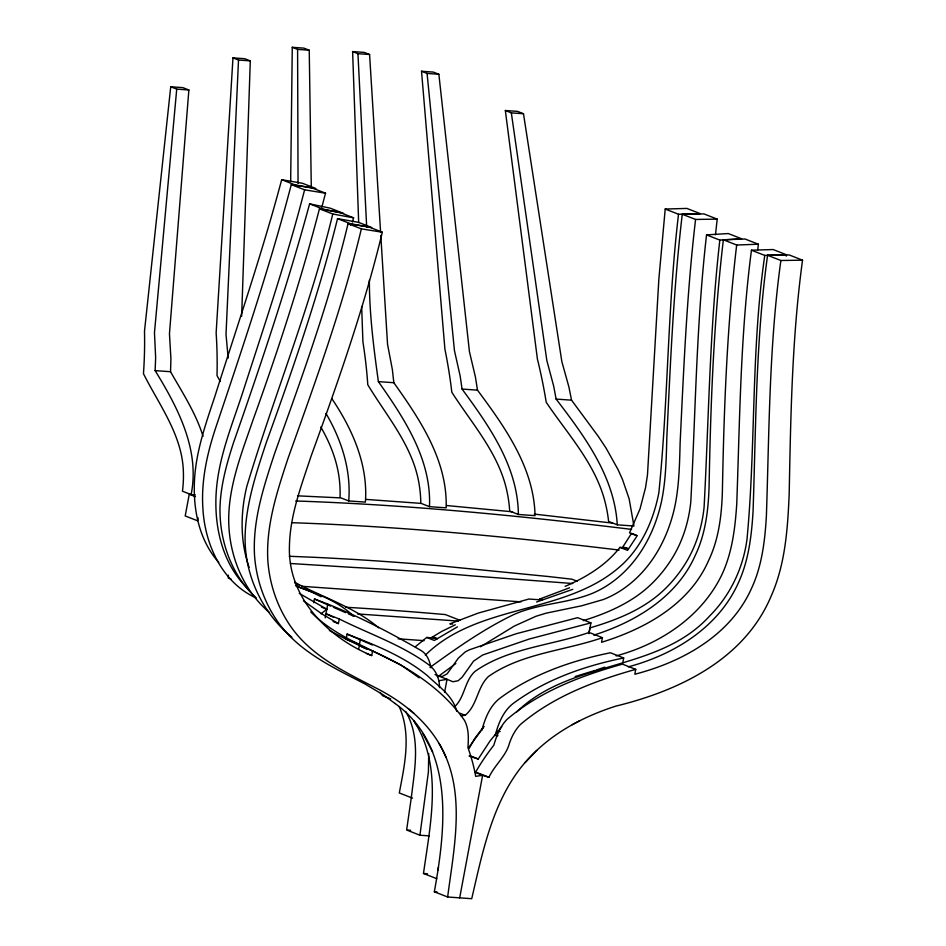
<?xml version="1.0" encoding="UTF-8"?>
<svg xmlns="http://www.w3.org/2000/svg" width="946" height="946" viewBox="0 0 946 946"><rect width="100%" height="100%" fill="white"/><g stroke="black" fill="none" stroke-linecap="round" stroke-linejoin="round"><path stroke-width="1.42" d="M228.364 575.156L228.341 578.065L231.037 579.118M290.659 181.644L292.267 47.3L303.903 48.128L309.236 50.221L311.293 187.296M203.047 436.307C195.857 413.13 182.424 392.649 170.54 371.719L170.919 358.771L169.464 333.737L188.869 89.988L182.874 87.635L170.729 86.772L144.49 331.242A322.255 200.481 -74.2 0 1 143.461 373.694C159.425 405.432 182.897 435.976 183.406 473.012A80.576 50.126 -74.2 0 1 182.448 491.199L191.116 494.592L195.278 494.888M241.656 316.271L250.3 60.875L244.766 58.711L232.976 57.872L216.137 332.98A318.648 196.993 -78.5 0 1 217.012 375.574L220.217 381.415M331.786 398.55C352.314 428.928 368.219 464.675 365.393 502.125L348.719 500.931C351.273 470.186 341.471 439.713 325.956 413.461M191.116 494.592C200.138 449.87 177.777 407.478 155.12 370.619L155.641 357.683L154.47 332.673L176.725 89.125L170.729 86.772M232.976 57.872L238.51 60.036L226.011 334.399L228.175 358.073M706.532 234.892L719.835 240.107L741.593 238.759L728.29 233.544L706.532 234.892C696.386 323.603 695.523 412.929 690.793 501.959C688.593 523.375 681.699 544.352 669.579 562.231A113.792 88.924 -68.6 0 1 640.856 593.083C623.745 606.008 603.702 614.332 583.339 620.611M719.835 240.107C709.689 328.806 708.826 418.144 704.096 507.174C701.897 528.589 695.003 549.567 682.882 567.446A113.792 88.924 -68.6 0 1 654.159 598.286C635.192 612.677 612.63 621.203 589.985 627.884L588.873 633.654L590.919 622.87L577.616 617.667L516.161 633.749L469.334 649.819L465.184 651.96L458.302 658.203L447.186 673.777L442.35 676.449L436.662 675.716M665.215 209.042L678.519 214.257L700.206 213.642L686.891 208.427L665.215 209.042L658.854 279.224L647.49 474.786L645.539 487.639L640.016 508.948L629.516 532.846L637.131 535.826L627.553 550.371L619.937 547.391C605.901 565.389 585.858 577.498 565.129 586.366M678.519 214.257C667.533 306.764 668.278 400.3 658.842 492.854C653.757 518.952 642.76 544.754 623.414 563.485C568.274 615.669 479.575 601.881 425.345 655.129M757.746 249.839L758.373 244.222L745.058 239.007L723.371 239.799C713.651 321.77 710.623 404.32 709.074 486.788C708.318 510.19 705.515 534.1 695.239 555.432C676.91 597.092 635.558 621.865 593.781 635.144M723.371 239.799L736.674 245.014C726.954 326.973 723.927 409.523 722.377 492.003C721.621 515.404 718.818 539.303 708.542 560.647C689.409 604.352 645.184 628.83 601.561 642.275L602.425 637.663L589.122 632.448C551.613 645.562 508.215 647.915 475.081 671.353C464.533 680.753 464.935 696.954 454.896 706.508M715.483 234.762L717.21 219.117L703.907 213.902L682.267 214.245C673.528 288.329 670.43 362.945 666.835 437.419C666.244 458.928 665.901 480.627 661.431 501.77C654.786 532.042 639.425 561.238 614.522 580.359A107.56 84.052 -68.6 0 1 589.76 594.395C564.656 603.832 536.867 603.761 512.401 615.207C483.099 629.492 456.291 648.377 429.957 667.45M682.267 214.245L695.57 219.448C686.831 293.544 683.745 368.16 680.139 442.633C679.547 464.143 679.204 485.83 674.735 506.973C668.101 537.257 652.728 566.453 627.825 585.574A107.56 84.052 -68.6 0 1 603.075 599.61L581.648 605.795L546.09 613.174L536.004 616.26L514.364 626.039L480.473 646.78M786.268 256.153L786.445 254.758L773.142 249.543L751.455 250.205C740.411 334.364 739.819 419.315 736.745 503.993C735.125 528.282 732.169 553.126 721.562 575.345C701.329 616.958 659.835 644.155 616.094 655.909M751.455 250.205L764.77 255.42C751.006 349.417 755.913 444.762 747.021 539.066C743.237 567.884 730.312 595.318 709.689 615.929C658.558 672.322 570.521 659.409 516.847 711.841M395.038 703.446C455.239 747.092 445.803 827.88 434.344 891.782L447.647 896.997L471.723 898.7C483.914 846.292 495.018 788.657 536.595 750.58C558.861 729.52 586.792 715.472 615.775 706.142C678.873 690.734 744.289 659.717 771.025 596.406C785.393 564.265 787.699 528.507 789.189 493.812C790.726 415.814 791.979 337.58 802.539 260.174L789.224 254.959L767.584 255.29C755.795 340.04 755.937 425.735 753.075 511.065C751.597 535.625 748.688 560.706 738.187 583.244C718.144 627.576 673.871 654.644 628.321 666.847M767.584 255.29L780.888 260.505C769.098 345.243 769.252 430.938 766.378 516.28C764.912 540.828 761.991 565.921 751.491 588.459C730.489 635.345 682.61 661.881 634.825 674.238L635.736 669.354L622.433 664.139C581.388 675.633 539.847 691.325 507.068 719.338C500.067 726.386 496.603 735.893 493.812 745.212C487.178 753.749 481.029 762.677 475.672 772.078L488.976 777.281C494.522 765.16 505.98 756.303 509.421 743.331C511.798 736.414 515.239 729.827 520.371 724.541C553.162 696.54 594.691 680.848 635.736 669.354M429.295 835.886L419.929 835.223L428.408 771.877L428.727 753.572M447.647 896.997C454.139 846.481 466.816 790.076 439.015 743.414M436.792 878.692L423.489 873.477C430.406 823.694 443.343 766.142 413.78 720.757L416.843 725.665M438.057 869.977L438.471 867.08M198.152 517.911L197.608 520.808L185.203 515.948L189.259 494.238L195.467 496.662M313.741 602.744L314.45 598.984C351.746 612.677 387.009 630.828 421.313 650.671C427.32 654.36 429.744 661.242 430.986 667.817M325.199 617.844L327.754 604.198M333.087 621.51L338.408 623.603L339.271 618.98L325.968 613.777L333.725 617.348M346.378 637.935L347.099 634.08C375.195 645.042 403.954 656.299 427.462 675.716C438.365 686.205 452.909 695.665 456.693 711.274M358.652 649.133L359.326 645.468C399.366 661.49 439.535 684.514 464.604 720.592C468.968 728.905 468.577 738.554 467.939 747.647C471.285 756.989 473.97 766.567 475.684 776.347L482.614 775.318L488.976 777.281M360.402 639.283L359.433 644.439L401.057 665.05L419.173 677.833M366.398 653.473L371.719 655.566L372.641 650.682M444.585 692.33L447.032 679.299L435.054 674.604M459.685 897.849L482.614 775.318L474.632 772.184M622.716 663.122L623.674 657.967L610.371 652.764C571.455 660.686 533 674.013 500.706 697.651C490.04 705.373 485.192 718.038 481.845 730.277M337.533 218.632L350.836 223.847L371.707 227.525L358.404 222.31L337.533 218.632C318.672 294.691 292.953 368.81 266.334 442.432C256.307 472.704 245.96 503.627 245.12 535.803C244.163 574.388 262.077 612.783 291.876 637.226M350.493 225.231L350.836 223.847M371.719 655.566C327.493 637.261 287.738 597.375 289.429 546.575C289.925 515.298 301.336 485.617 311.033 456.303C337.781 382.622 363.926 308.502 382.314 232.219L369.011 227.005L348.057 223.646C329.374 301.833 301.809 377.466 274.754 453.039C263.887 486.055 252.523 520.229 254.533 555.479C256.283 579.579 264.442 603.252 278.585 622.906C299.882 652.302 333.903 667.852 365.191 684.088L383.52 695.026L395.168 703.564M348.057 223.646L361.36 228.861C342.689 307.036 315.113 382.669 288.057 458.242C277.19 491.27 265.826 525.444 267.836 560.694C269.586 584.794 277.757 608.467 291.888 628.109C313.185 657.505 347.206 673.067 378.495 689.303C407.087 704.273 433.185 726.634 445.873 756.977M352.456 222.026L353.591 217.817L340.276 212.614L319.441 208.794C300.994 280.264 278.065 350.493 253.043 419.906C242.401 451.017 229.772 482.448 228.755 515.759C227.785 551.861 241.585 588.968 269.551 612.594M319.441 208.794L332.755 214.009C310.489 306.811 274.163 395.322 246.788 486.504C240.343 513.004 240.071 541.443 249.117 567.364M321.829 207.186L325.53 193.197L312.227 187.982L291.285 184.624C269.835 266.867 242.673 347.489 215.617 428.018C207.068 453.844 201.06 480.97 202.882 508.333C204.774 543.985 221.778 582.121 255.657 597.766M291.285 184.624L304.588 189.827C286.898 259.109 263.863 326.867 241.94 394.884C231.782 425.617 219.318 456.232 216.48 488.798C213.418 524.261 221.47 563.118 247.84 588.66M281.683 179.669L294.986 184.884L315.869 188.526L302.566 183.311L281.683 179.669C262.255 252.807 237.73 324.443 214.825 396.528C205.968 423.11 196.472 449.989 194.616 478.179C192.688 507.789 198.554 539.622 218.751 562.421M309.614 203.839L322.917 209.042L343.599 213.406L330.296 208.191L309.614 203.839C287.75 284.699 260.978 364.092 233.355 443.142C226.461 464.557 220.3 486.575 219.969 509.232C219.862 541.881 231.735 575.452 256.082 597.848M469.181 748.404L474.703 738.507L483.193 727.474M469.098 755.972L478.238 759.011L489.957 741.049L501.782 726.67M468.637 747.647L484.139 726.433M461.092 715.744L465.172 715.294C477.434 705.243 477.068 687.34 488.384 676.567C521.518 653.118 564.916 650.777 602.425 637.663M525.16 762.606L536.843 750.355M415.235 646.839L426.705 637.45L436.792 638.172M321.061 613.788L326.808 609.212L299.243 593.379M437.596 676.922L455.842 663.524M436.922 639.177L432.038 637.273L441.758 631.384L455.274 624.821M572.365 724.624L579.555 720.817M457.462 626.855L434.32 640.442L426.705 637.45M569.539 587.797L539.279 599.196L542.2 599.409M572.756 589.346L536.571 602.011M596.37 670.005L604.671 667.167M595.188 670.383L575.192 676.52M590.919 622.87L529.464 638.964L482.637 655.022L473.568 661.124L462.168 677.182L458.112 680.742L452.945 681.759L447.032 679.299L438.991 680.73M623.674 657.967C584.758 665.901 546.315 679.216 514.009 702.866C503.343 710.588 498.495 723.252 495.148 735.48L497.963 735.681M736.674 245.014L758.373 244.222M764.77 255.42L786.445 254.758M695.57 219.448L717.21 219.117M780.888 260.505L802.539 260.174M289.31 556.272L314.356 557.312A986.915 145.873 10.6 0 1 438.258 565.661L548.313 576.516L571.881 579.189L577.214 581.282M295.731 500.978C408.057 504.786 520.028 515.724 631.538 529.382M291.664 522.689C401.187 526.402 510.379 536.902 619.133 550.064M297.482 495.834L339.815 497.844M366.137 499.417L420.875 503.378M358.676 222.535L352.61 51.581L364.234 52.408L369.579 54.501L380.623 232.539M292.267 47.3L297.6 49.393L309.236 50.221M352.61 51.581L357.943 53.674L369.579 54.501M421.526 71.246L433.315 72.085L438.861 74.261L469.441 351.675L475.424 377.028L477.494 390.154C504.928 427.143 534.029 467.702 535.046 515.653L518.373 514.47L509.705 511.077A79.405 46.91 87.9 0 0 507.257 492.771C499.594 454.257 472.373 424.352 451.821 392.235A317.986 187.852 87.9 0 0 444.916 349.228L421.526 71.246L427.072 73.421L438.861 74.261M238.51 60.036L250.3 60.875M505.341 110.516L517.486 111.38L523.481 113.733L561.841 361.585L568.913 387.02L571.55 400.17L598.286 436.39L606.067 448.132L617.975 469.453L622.468 479.421L629.114 498.743L633.938 526.023L617.277 524.829L608.609 521.435A80.28 46.389 83.9 0 0 605.322 502.988C595.921 464.273 567.872 434.474 546.22 402.275A321.179 185.582 83.9 0 0 537.423 359.125L505.341 110.516L511.337 112.87L523.481 113.733M176.725 89.125L188.869 89.988M369.366 280.087C369.378 314.32 373.694 347.892 378.388 381.628L393.82 382.716C420.048 419.622 447.635 460.56 446.157 507.848L429.484 506.666L420.816 503.272A78.956 47.572 -87.6 0 0 419.255 485.062C413.449 446.843 387.151 416.808 367.793 384.774A316.354 190.607 -87.6 0 0 362.921 341.908L361.656 306.539M427.072 73.421L454.447 350.611L460.146 375.94L462.062 389.054L477.494 390.154M155.12 370.619L170.54 371.719M511.337 112.87L546.835 360.521L553.635 385.933L556.118 399.082L571.55 400.17M619.937 547.391L626.973 547.888M290.493 563.497L353.319 567.434A986.382 145.79 10.6 0 1 473.497 576.019L572.697 583.516M541.928 599.953L528.956 599.031L478.333 613.055L449.835 623.875L452.685 624.076M302.129 586.319L521.069 601.857M357.482 613.93L458.443 621.096M432.038 637.273L434.888 637.474M398.136 638.81L424.092 640.655M497.348 731.376L500.162 731.577M407.963 830.103L410.635 830.292M423.489 873.477L427.497 873.761M434.344 891.782L437.017 891.972M446.559 505.531L512.531 511.81M534.324 514.104L612.606 523.114M361.36 228.861L382.314 232.219M304.588 189.827L325.53 193.197M332.755 214.009L353.591 217.817M295.66 585.728L312.346 592.326L321.037 596.737M296.536 586.378C316.922 593.485 337.97 601.006 353.804 616.343M636.835 535.436L631.561 533.367L622.906 546.823L628.227 548.917M348.719 500.931L340.052 497.537A79.015 48.317 -83.2 0 0 339.33 479.386C337.166 460.797 330.13 443.095 320.777 426.989M460.075 620.351L445.318 614.569A986.193 145.767 10.6 0 0 345.692 607.249M321.486 607.119L326.808 609.212M329.397 630.497L346.13 639.224L359.433 644.439C341.79 635.996 324.62 625.933 310.761 611.944M459.851 713.213L465.172 715.294M390.663 698.881L382.681 695.759L380.044 692.448M470.245 755.889L478.238 759.011M412.586 798.152L399.283 792.949C404.711 764.675 411.534 734.131 399.165 706.544M419.929 835.223L406.626 830.009L411.321 797.549C414.667 769.145 421.053 737.62 405.668 711.416M347.099 634.08L372.369 644.995M314.45 598.984L330.686 606.102M333.394 607.297L345.574 612.63M348.282 613.824L353.698 616.201M339.271 618.98C369.46 634.104 402.346 645.018 429.59 665.393C436.295 670.749 439.606 679.181 439.523 687.624M304.435 588.294L309.72 590.742M346.13 639.224L367.474 649.323M359.326 645.468L365.783 648.649M294.62 582.239C322.527 597.47 354.147 606.8 378.613 627.777M295.046 583.185L298.818 585.136M338.408 623.603L322.16 614.096L303.418 600.745M408.341 708.66L413.934 713.379M556.118 399.082C584.427 436.141 614.51 476.465 617.277 524.829M462.062 389.054C489.212 426.031 517.959 466.674 518.373 514.47M378.388 381.628C404.332 418.51 431.565 459.555 429.484 506.666M422.685 733.339L432.57 751.763M393.82 382.716L392.377 369.638L387.553 344.368L380.8 235.483M357.943 53.674L366.693 227.158M297.6 49.393L298.049 183.418"/></g></svg>
